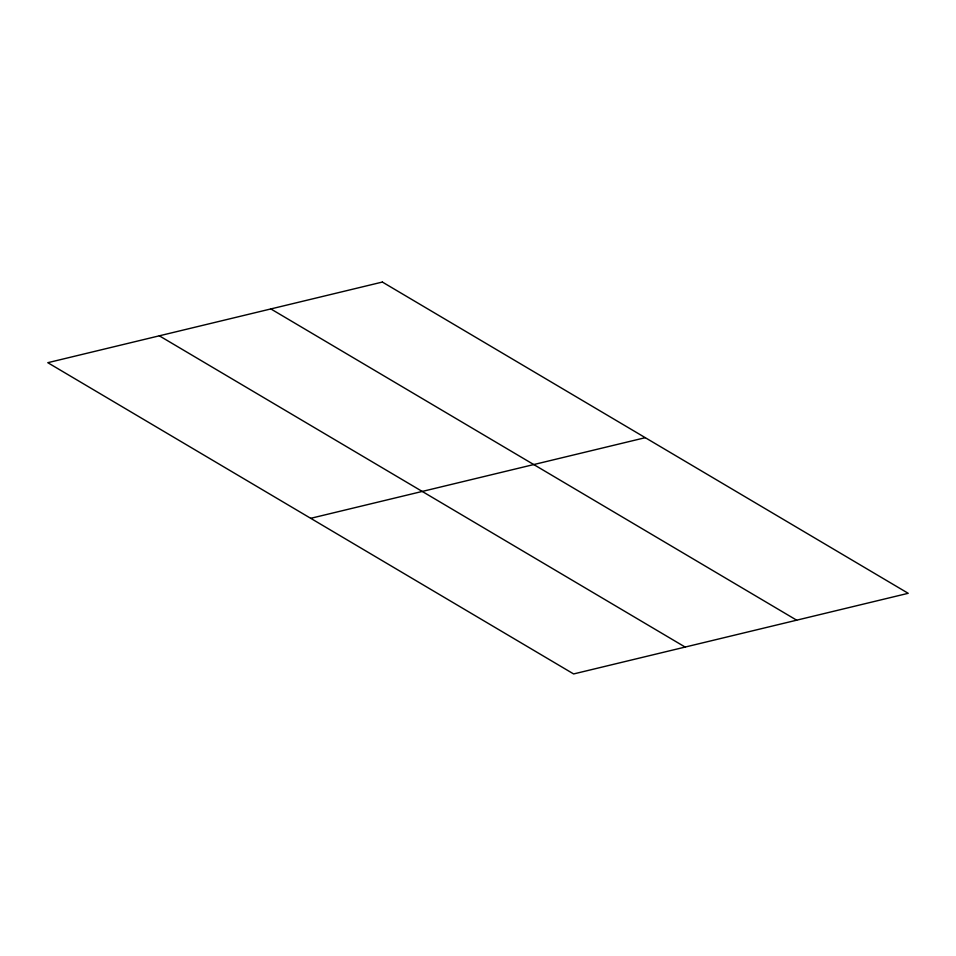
<?xml version="1.0" encoding="UTF-8"?>
<svg xmlns="http://www.w3.org/2000/svg" width="956" height="956" viewBox="0 0 956 956"><rect width="100%" height="100%" fill="white"/><g stroke="black" fill="none" stroke-linecap="round" stroke-linejoin="round"><path stroke-width="1.43" d="M310.712 518.319L645.288 437.681M270.847 308.931L796.671 620.181M159.329 335.819L685.153 647.069M382.376 282.056L47.8 362.694L573.624 673.944L908.2 593.306L382.376 282.056"/></g></svg>
